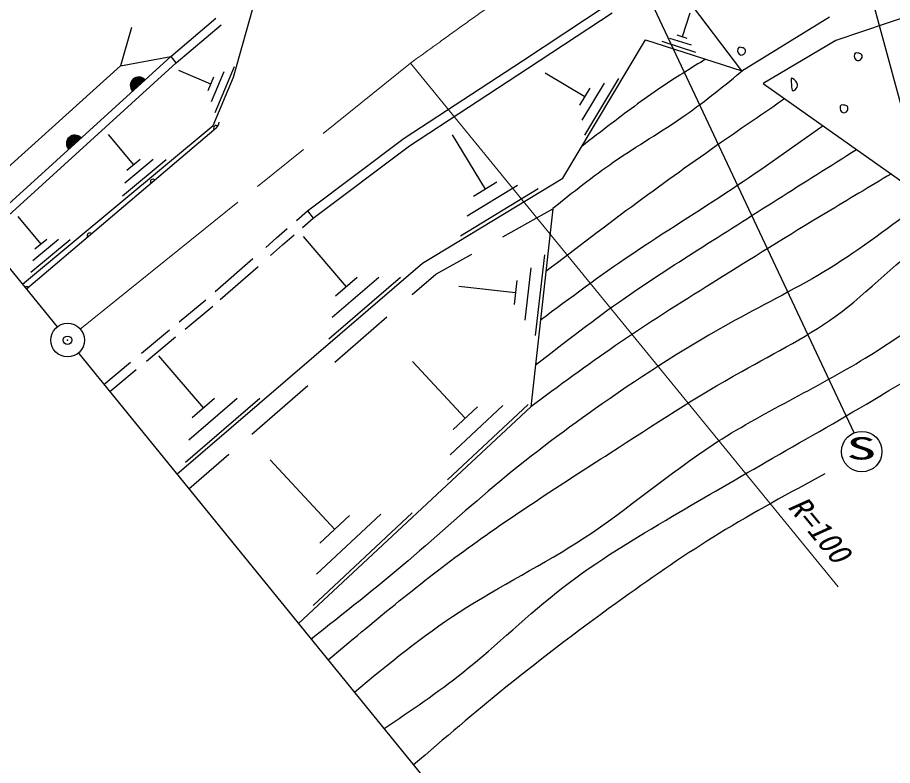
# Model space of a CAD drawing. Units: millimetres, scale not verified. Extents: x 40000 to 680000, y 20000 to 380000.
# Drawn here: x 80345 to 132278, y 243564 to 287926 of the extents above; entities that cross this region are included whole.
import ezdxf
from ezdxf.enums import TextEntityAlignment as Align

# ---------------------------------------------------------------- set-up
doc = ezdxf.new("R2010")
doc.units = ezdxf.units.MM
doc.header["$LTSCALE"] = 1000
doc.header["$PDMODE"] = 32
doc.header["$PDSIZE"] = 500
doc.linetypes.add('CHAIN', pattern=[18.5, 12, -1.5, 3.5, -1.5])
for name, color, linetype, lineweight in [('M-BGD', 7, 'Continuous', 25), ('M-BMK', 2, 'CHAIN', 13), ('M-BMK-SRVR', 3, 'Continuous', 25), ('M-STR-HTXT', 7, 'Continuous', 13), ('M-STR-STRC', 7, 'Continuous', 25)]:
    doc.layers.add(name, color=color, linetype=linetype, lineweight=lineweight)
doc.layers.add('M-OTRS', color=6, linetype='Continuous')
doc.styles.add('ＭＳ ゴシック', font='')
doc.styles.get('ＭＳ ゴシック').set_extended_font_data('MS Gothic')

msp = doc.modelspace()

# ---------------------------------------------------------------- linework, layer by layer
at = {"layer": 'M-BGD'}
for p, q in [((93157, 284386), (94806, 290286)), ((123330, 284766), (119227, 290198)), ((136416, 289086), (128920, 286571)), ((110318, 285353), (115348, 288679)), ((89436, 285621), (92111, 287882)), ((110620, 284893), (115633, 288209)), ((120248, 288177), (119798, 286787)), ((123330, 284766), (128547, 287970)), ((87105, 287337), (86453, 285052)), ((89765, 285245), (92431, 287498)), ((120348, 286277), (119058, 286687)), ((120098, 286687), (119498, 286877)), ((112709, 278407), (117626, 286602)), ((117626, 286602), (123330, 284766)), ((120598, 285857), (118608, 286497)), ((128920, 286571), (124609, 284009)), ((78054, 275277), (89436, 285621)), ((78371, 274889), (89765, 285245)), ((86453, 285052), (89436, 285621)), ((89436, 285621), (89750, 285230)), ((103302, 280772), (110318, 285353)), ((86453, 285052), (77017, 276551)), ((89898, 284797), (91808, 283987)), ((92598, 284707), (91848, 282927)), ((93208, 285007), (92048, 282277)), ((103618, 280321), (110620, 284893)), ((111658, 284637), (114008, 283237)), ((91978, 284397), (91638, 283577)), ((91951, 281531), (93157, 284386)), ((116008, 284307), (113998, 280957)), ((114308, 283737), (113698, 282727)), ((115158, 284027), (113848, 281847)), ((124609, 284009), (133037, 278071)), ((80632, 272114), (91951, 281531)), ((92131, 281369), (80874, 271816)), ((85718, 280997), (87228, 279187)), ((106148, 280967), (108108, 277737)), ((97553, 276460), (103302, 280772)), ((97899, 276032), (103618, 280321)), ((89178, 279477), (86578, 277327)), ((88398, 279497), (86708, 278097)), ((87618, 279507), (86838, 278857)), ((104383, 273359), (112709, 278407)), ((110028, 277957), (107028, 276137)), ((108798, 278157), (107408, 277317)), ((111248, 277757), (106638, 274957)), ((96903, 275891), (97553, 276460)), ((97553, 276460), (97899, 276032)), ((109148, 274918), (112119, 276571)), ((112119, 276571), (110808, 264836)), ((80368, 276117), (81728, 274477)), ((97259, 275473), (97899, 276032)), ((95713, 274850), (96347, 275405)), ((83478, 274747), (81138, 272807)), ((82778, 274757), (81258, 273497)), ((82078, 274767), (81378, 274187)), ((95079, 274295), (95713, 274850)), ((96075, 274436), (96770, 275045)), ((97298, 274937), (99858, 271957)), ((95351, 273803), (96075, 274436)), ((105170, 272703), (107312, 273896)), ((111618, 273847), (111078, 269057)), ((89809, 260847), (104383, 273359)), ((92086, 271676), (94311, 273624)), ((92367, 271192), (94619, 273163)), ((103778, 271494), (105170, 272703)), ((110808, 273087), (110458, 269977)), ((103078, 272507), (98828, 268857)), ((101788, 272507), (99028, 270137)), ((100498, 272507), (99218, 271407)), ((109988, 272327), (109828, 270897)), ((106548, 271987), (109908, 271617)), ((89936, 269870), (91525, 271188)), ((90290, 269449), (91930, 270810)), ((99174, 267493), (102265, 270179)), ((87712, 268025), (89371, 269401)), ((87997, 267547), (89723, 268978)), ((85474, 266169), (87054, 267479)), ((88718, 267857), (91378, 264757)), ((103788, 267527), (106918, 264167)), ((85821, 265742), (87395, 267047)), ((94253, 263216), (97568, 266097)), ((94728, 265337), (90308, 261537)), ((93388, 265337), (90508, 262867)), ((92038, 265327), (90708, 264187)), ((110658, 264967), (105858, 260497)), ((109148, 264907), (106028, 261997)), ((110808, 264836), (97026, 251987)), ((107638, 264837), (106198, 263497)), ((90521, 259973), (92894, 262035)), ((95338, 261687), (99178, 257567)), ((103768, 258547), (97888, 253057)), ((101918, 258467), (98098, 254907)), ((100058, 258387), (98298, 256747))]:
    msp.add_line(p, q, dxfattribs=at)
for centre, radius, start, end in [((87539, 283897), 500, 42.2633, 222.2633), ((87539, 283897), 500, 42.2633, 222.2633), ((87539, 283897), 450, 42.2633, 222.2633), ((87539, 283897), 400, 42.2633, 222.2633), ((87539, 283897), 350, 42.2633, 222.2633), ((87539, 283897), 300, 42.2633, 222.2633), ((87539, 283897), 250, 42.2633, 222.2633), ((87539, 283897), 200, 42.2633, 222.2633), ((87539, 283897), 150, 42.2633, 222.2633), ((87539, 283897), 100, 42.2633, 222.2633), ((87539, 283897), 50, 42.2633, 222.2633), ((92131, 281369), 150, 40.3182, 220.3182), ((91807, 281750), 500, 310.3182, 355.3182), ((83745, 280449), 500, 42.2633, 222.2633), ((83745, 280449), 500, 42.2633, 222.2633), ((83745, 280449), 450, 42.2633, 222.2633), ((83745, 280449), 400, 42.2633, 222.2633), ((83745, 280449), 350, 42.2633, 222.2633), ((83745, 280449), 300, 42.2633, 222.2633), ((83745, 280449), 250, 42.2633, 222.2633), ((83745, 280449), 200, 42.2633, 222.2633), ((83745, 280449), 150, 42.2633, 222.2633), ((83745, 280449), 100, 42.2633, 222.2633), ((83745, 280449), 50, 42.2633, 222.2633), ((88379, 278185), 150, 40.3182, 220.3182), ((84626, 275000), 150, 40.3182, 220.3182), ((80874, 271816), 150, 40.3182, 129.1658)]:
    msp.add_arc(centre, radius, start, end, dxfattribs=at)
for points, knots in [([(123195, 285727), (123070, 285815), (123038, 286097), (123148, 286148), (123185, 286165), (123237, 286157), (123289, 286148), (123382, 286133), (123476, 286118), (123522, 286055), (123565, 285996), (123567, 285896), (123522, 285821), (123458, 285712), (123296, 285657), (123195, 285727)], [0, 0, 0, 0, 1, 1, 1, 2, 2, 2, 3, 3, 3, 4, 4, 4, 5, 5, 5, 5]), ([(130117, 285400), (129992, 285487), (129961, 285770), (130071, 285821), (130107, 285838), (130159, 285829), (130211, 285821), (130304, 285805), (130399, 285790), (130445, 285727), (130488, 285668), (130489, 285568), (130445, 285493), (130380, 285384), (130218, 285329), (130117, 285400)], [0, 0, 0, 0, 1, 1, 1, 2, 2, 2, 3, 3, 3, 4, 4, 4, 5, 5, 5, 5]), ([(121185, 285457), (120362, 284949), (119539, 284442), (118736, 283905), (117664, 283189), (116627, 282421), (115601, 281641), (115010, 281192), (114423, 280738), (113836, 280285)], [0, 0, 0, 0, 1, 1, 1, 2, 2, 2, 3, 3, 3, 3]), ([(112124, 276619), (113304, 277561), (114484, 278503), (115726, 279358), (117120, 280318), (118593, 281167), (119980, 282137), (121189, 282983), (122333, 283920), (123477, 284857)], [0, 0, 0, 0, 1, 1, 1, 2, 2, 2, 3, 3, 3, 3]), ([(126282, 283950), (126265, 284127), (126225, 284297), (126282, 284324), (126348, 284354), (126541, 284194), (126609, 284043), (126662, 283928), (126640, 283818), (126563, 283716), (126508, 283644), (126426, 283575), (126376, 283576), (126293, 283577), (126300, 283767), (126282, 283950)], [0, 0, 0, 0, 1, 1, 1, 2, 2, 2, 3, 3, 3, 4, 4, 4, 5, 5, 5, 5]), ([(111708, 272890), (113513, 274261), (115318, 275632), (117144, 276975), (118792, 278188), (120456, 279379), (122135, 280549), (123376, 281413), (124625, 282265), (125874, 283118)], [0, 0, 0, 0, 1, 1, 1, 2, 2, 2, 3, 3, 3, 3]), ([(129276, 282313), (129150, 282400), (129119, 282683), (129229, 282734), (129265, 282751), (129317, 282742), (129369, 282734), (129463, 282718), (129557, 282703), (129603, 282640), (129646, 282581), (129647, 282481), (129603, 282406), (129538, 282297), (129376, 282242), (129276, 282313)], [0, 0, 0, 0, 1, 1, 1, 2, 2, 2, 3, 3, 3, 4, 4, 4, 5, 5, 5, 5]), ([(111384, 269995), (113154, 271308), (114924, 272620), (116747, 273856), (118725, 275197), (120766, 276449), (122759, 277769), (124583, 278978), (126368, 280245), (128153, 281512)], [0, 0, 0, 0, 1, 1, 1, 2, 2, 2, 3, 3, 3, 3]), ([(111085, 267318), (112837, 268677), (114589, 270036), (116406, 271303), (117817, 272286), (119266, 273215), (120717, 274139), (123856, 276139), (127002, 278123), (130148, 280106)], [0, 0, 0, 0, 1, 1, 1, 2, 2, 2, 3, 3, 3, 3]), ([(132209, 278654), (130928, 277892), (129648, 277129), (128372, 276358), (126096, 274985), (123835, 273587), (121580, 272179), (119645, 270970), (117713, 269754), (115833, 268464), (114130, 267295), (112469, 266065), (110808, 264836)], [0, 0, 0, 0, 1, 1, 1, 2, 2, 2, 3, 3, 3, 4, 4, 4, 4]), ([(133963, 276903), (132193, 275553), (130423, 274203), (128536, 273043), (126713, 271924), (124780, 270981), (122900, 269949), (120186, 268458), (117582, 266780), (115045, 265007), (112964, 263552), (110928, 262032), (108975, 260412), (107129, 258880), (105358, 257257), (103530, 255704), (101653, 254109), (99715, 252587), (97777, 251065)], [0, 0, 0, 0, 1, 1, 1, 2, 2, 2, 3, 3, 3, 4, 4, 4, 5, 5, 5, 6, 6, 6, 6]), ([(98783, 249830), (101419, 252039), (104056, 254248), (106826, 256276), (109636, 258334), (112584, 260206), (115510, 262096), (118083, 263758), (120640, 265433), (123327, 266935), (125333, 268057), (127412, 269083), (129226, 270452), (131258, 271986), (132956, 273953), (135233, 275260), (136622, 276058), (138227, 276611), (139760, 276508), (141976, 276358), (144042, 274835), (145626, 273090), (146863, 271725), (147806, 270224), (149090, 269071), (150098, 268166), (151315, 267474), (152554, 266761), (154033, 265911), (155543, 265030), (157127, 264821), (159410, 264521), (161846, 265619), (163963, 266946), (166813, 268733), (169086, 270935), (171908, 272397), (174189, 273578), (176830, 274275), (179437, 274383), (182150, 274495), (184827, 273971), (187474, 273367), (192289, 272268), (197005, 270906), (201840, 270087), (204545, 269629), (207287, 269342), (210015, 269025), (213677, 268600), (217314, 268122), (220962, 267408), (223670, 266878), (226384, 266218), (228815, 265006), (231018, 263908), (232988, 262355), (234958, 260803)], [0, 0, 0, 0, 1, 1, 1, 2, 2, 2, 3, 3, 3, 4, 4, 4, 5, 5, 5, 6, 6, 6, 7, 7, 7, 8, 8, 8, 9, 9, 9, 10, 10, 10, 11, 11, 11, 12, 12, 12, 13, 13, 13, 14, 14, 14, 15, 15, 15, 16, 16, 16, 17, 17, 17, 18, 18, 18, 19, 19, 19, 19]), ([(100337, 247922), (102359, 249584), (104381, 251246), (106567, 252664), (108972, 254223), (111576, 255488), (113974, 257059), (116604, 258782), (118985, 260874), (121626, 262595), (124531, 264487), (127749, 265929), (130661, 267723), (132708, 268983), (134603, 270417), (136929, 271467), (138614, 272228), (140524, 272787), (142139, 272363), (143906, 271899), (145319, 270258), (146860, 269025), (148311, 267865), (149873, 267066), (151337, 265932), (152801, 264798), (154167, 263329), (155814, 262839), (157606, 262305), (159731, 262928), (161675, 263653), (164643, 264759), (167191, 266104), (169734, 267723), (171643, 268938), (173549, 270307), (175676, 270979), (177553, 271571), (179601, 271621), (181619, 271630), (183681, 271640), (185711, 271608), (187724, 271386), (190837, 271043), (193911, 270245), (197003, 269595), (201147, 268724), (205325, 268118), (209458, 267316), (213763, 266480), (218018, 265432), (222319, 264385), (224938, 263748), (227574, 263112), (229971, 261943), (231004, 261439), (231994, 260837), (232983, 260234)], [0, 0, 0, 0, 1, 1, 1, 2, 2, 2, 3, 3, 3, 4, 4, 4, 5, 5, 5, 6, 6, 6, 7, 7, 7, 8, 8, 8, 9, 9, 9, 10, 10, 10, 11, 11, 11, 12, 12, 12, 13, 13, 13, 14, 14, 14, 15, 15, 15, 16, 16, 16, 17, 17, 17, 18, 18, 18, 19, 19, 19, 19]), ([(102102, 245756), (103692, 246826), (105282, 247896), (106779, 249086), (108808, 250698), (110666, 252531), (112713, 254115), (114756, 255698), (116986, 257033), (119225, 258348), (121201, 259509), (123183, 260654), (125158, 261785), (127277, 262999), (129388, 264196), (131525, 265475), (132972, 266341), (134432, 267244), (136011, 267646), (137326, 267980), (138724, 267967), (140136, 268080), (141663, 268203), (143206, 268473), (144622, 268080), (145460, 267847), (146253, 267383), (146973, 266850), (147817, 266226), (148560, 265509), (149302, 264792)], [0, 0, 0, 0, 1, 1, 1, 2, 2, 2, 3, 3, 3, 4, 4, 4, 5, 5, 5, 6, 6, 6, 7, 7, 7, 8, 8, 8, 9, 9, 9, 10, 10, 10, 10]), ([(128256, 260859), (126143, 259717), (124030, 258575), (121986, 257318), (120040, 256121), (118157, 254820), (116298, 253487), (113928, 251787), (111598, 250035), (109332, 248204), (107478, 246706), (105667, 245154), (103856, 243603)], [0, 0, 0, 0, 1, 1, 1, 2, 2, 2, 3, 3, 3, 4, 4, 4, 4])]:
    msp.add_open_spline(points, degree=3, knots=knots, dxfattribs=at)
at = {"layer": 'M-BMK'}
msp.add_line((84072, 269448), (103667, 285214), dxfattribs=at)
msp.add_open_spline([(103667, 285214), (107366, 287898), (111066, 290582), (114957, 292973), (117920, 294794), (120994, 296444), (124164, 297872), (127333, 299299), (130599, 300504), (133902, 301590), (137206, 302677), (140548, 303645), (143935, 304423), (146741, 305067), (149579, 305581), (152434, 305957), (155371, 306345), (158327, 306588), (161287, 306725), (163410, 306823), (165536, 306865), (167661, 306834), (168016, 306829), (168370, 306821), (168724, 306811), (169078, 306802), (169432, 306789), (169786, 306775), (170140, 306762), (170494, 306747), (170848, 306725), (170943, 306719), (171038, 306712), (171133, 306707), (171228, 306702), (171324, 306699), (171418, 306690), (171473, 306684), (171527, 306677), (171581, 306670)], degree=3, knots=[0, 0, 0, 0, 1, 1, 1, 2, 2, 2, 3, 3, 3, 4, 4, 4, 5, 5, 5, 6, 6, 6, 7, 7, 7, 8, 8, 8, 9, 9, 9, 10, 10, 10, 11, 11, 11, 12, 12, 12, 13, 13, 13, 13], dxfattribs=at)
at = {"layer": 'M-BMK-SRVR'}
for p, q in [((59397, 298182), (82693, 269583)), ((83983, 268000), (114469, 230574))]:
    msp.add_line(p, q, dxfattribs=at)
msp.add_circle((83317, 268792), 1000, dxfattribs=at)
at = {"layer": 'M-OTRS'}
msp.add_point((83313, 268781), dxfattribs=at)
at = {"layer": 'M-STR-HTXT'}
msp.add_line((103667, 285214), (129045, 254164), dxfattribs=at)
at = {"layer": 'M-STR-STRC'}
for p, q in [((137552, 265073), (129415, 295214)), ((129993, 263287), (117717, 289362))]:
    msp.add_line(p, q, dxfattribs=at)
msp.add_circle((130452, 262178), 1200, dxfattribs=at)

# ---------------------------------------------------------------- texts
at = {"layer": 'M-STR-HTXT', "style": 'ＭＳ ゴシック', "oblique": 15}
msp.add_text('R=100', height=1320, rotation=309.352, dxfattribs=at).set_placement((125704, 258649), align=Align.BOTTOM_LEFT)
at = {"layer": 'M-STR-STRC', "style": 'ＭＳ ゴシック', "width": 2}
msp.add_text('S', height=1320, dxfattribs=at).set_placement((129533, 261316), align=Align.BOTTOM_LEFT)

doc.saveas('drawing.dxf')
